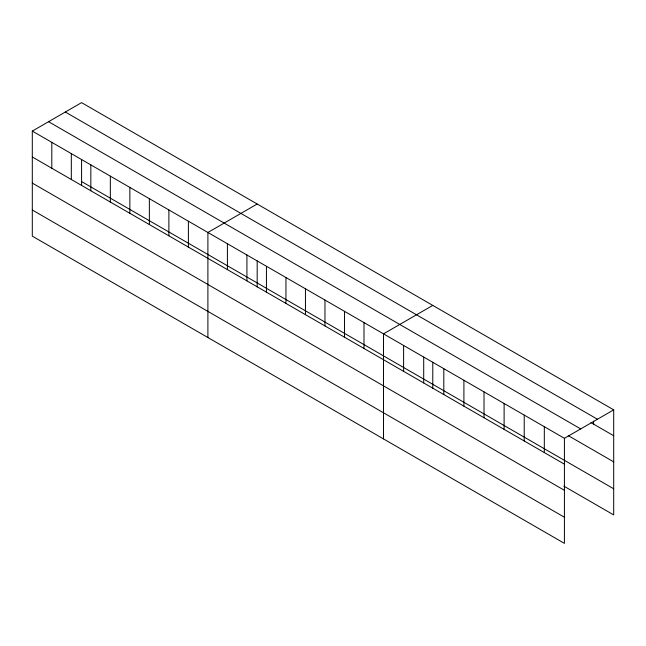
<?xml version="1.0" encoding="UTF-8"?>
<svg xmlns="http://www.w3.org/2000/svg" width="646" height="646" viewBox="0 0 646 646"><rect width="100%" height="100%" fill="white"/><g stroke="black" fill="none" stroke-linecap="round" stroke-linejoin="round"><path stroke-width="0.97" d="M32.3 131.09L564.418 438.303L564.418 543.367L32.3 236.145L32.3 131.09L81.582 102.633L613.7 409.855L613.7 514.91L563.877 486.147M257.181 204.015L207.899 232.471L207.899 337.527M432.78 305.397L383.498 333.853L383.498 438.909M564.418 438.303L613.7 409.855M65.319 112.024L597.437 419.246M590.977 422.613L613.7 435.735M48.563 121.698L580.681 428.912M568.254 435.622L613.7 461.866M81.582 181.566L613.7 488.788M32.3 156.97L564.418 464.183M32.3 183.093L564.418 490.314M32.3 210.015L564.418 517.236M593.601 421.144L593.601 424.131M544.32 426.699L544.32 452.58M524.213 415.095L524.213 440.976M504.114 403.484L504.114 429.364M484.015 391.88L484.015 417.76M463.909 380.276L463.909 406.156M443.81 368.664L443.81 394.545M432.78 362.22L432.78 388.351M423.703 357.06L423.703 382.941M403.605 345.457L403.605 371.337M363.989 322.588L363.989 348.469M344.48 311.324L344.48 337.204M324.97 300.059L324.97 325.939M305.453 288.794L305.453 314.675M285.944 277.53L285.944 303.41M266.435 266.265L266.435 292.145M257.181 260.831L257.181 286.969M246.925 255L246.925 280.881M227.408 243.736L227.408 269.616M188.39 221.207L188.39 247.087M168.881 209.942L168.881 235.822M149.363 198.677L149.363 224.558M129.854 187.413L129.854 213.293M110.345 176.148L110.345 202.028M90.836 164.883L90.836 190.764M81.582 159.449L81.582 185.588M71.318 153.619L71.318 179.499M51.809 142.354L51.809 168.235"/></g></svg>
